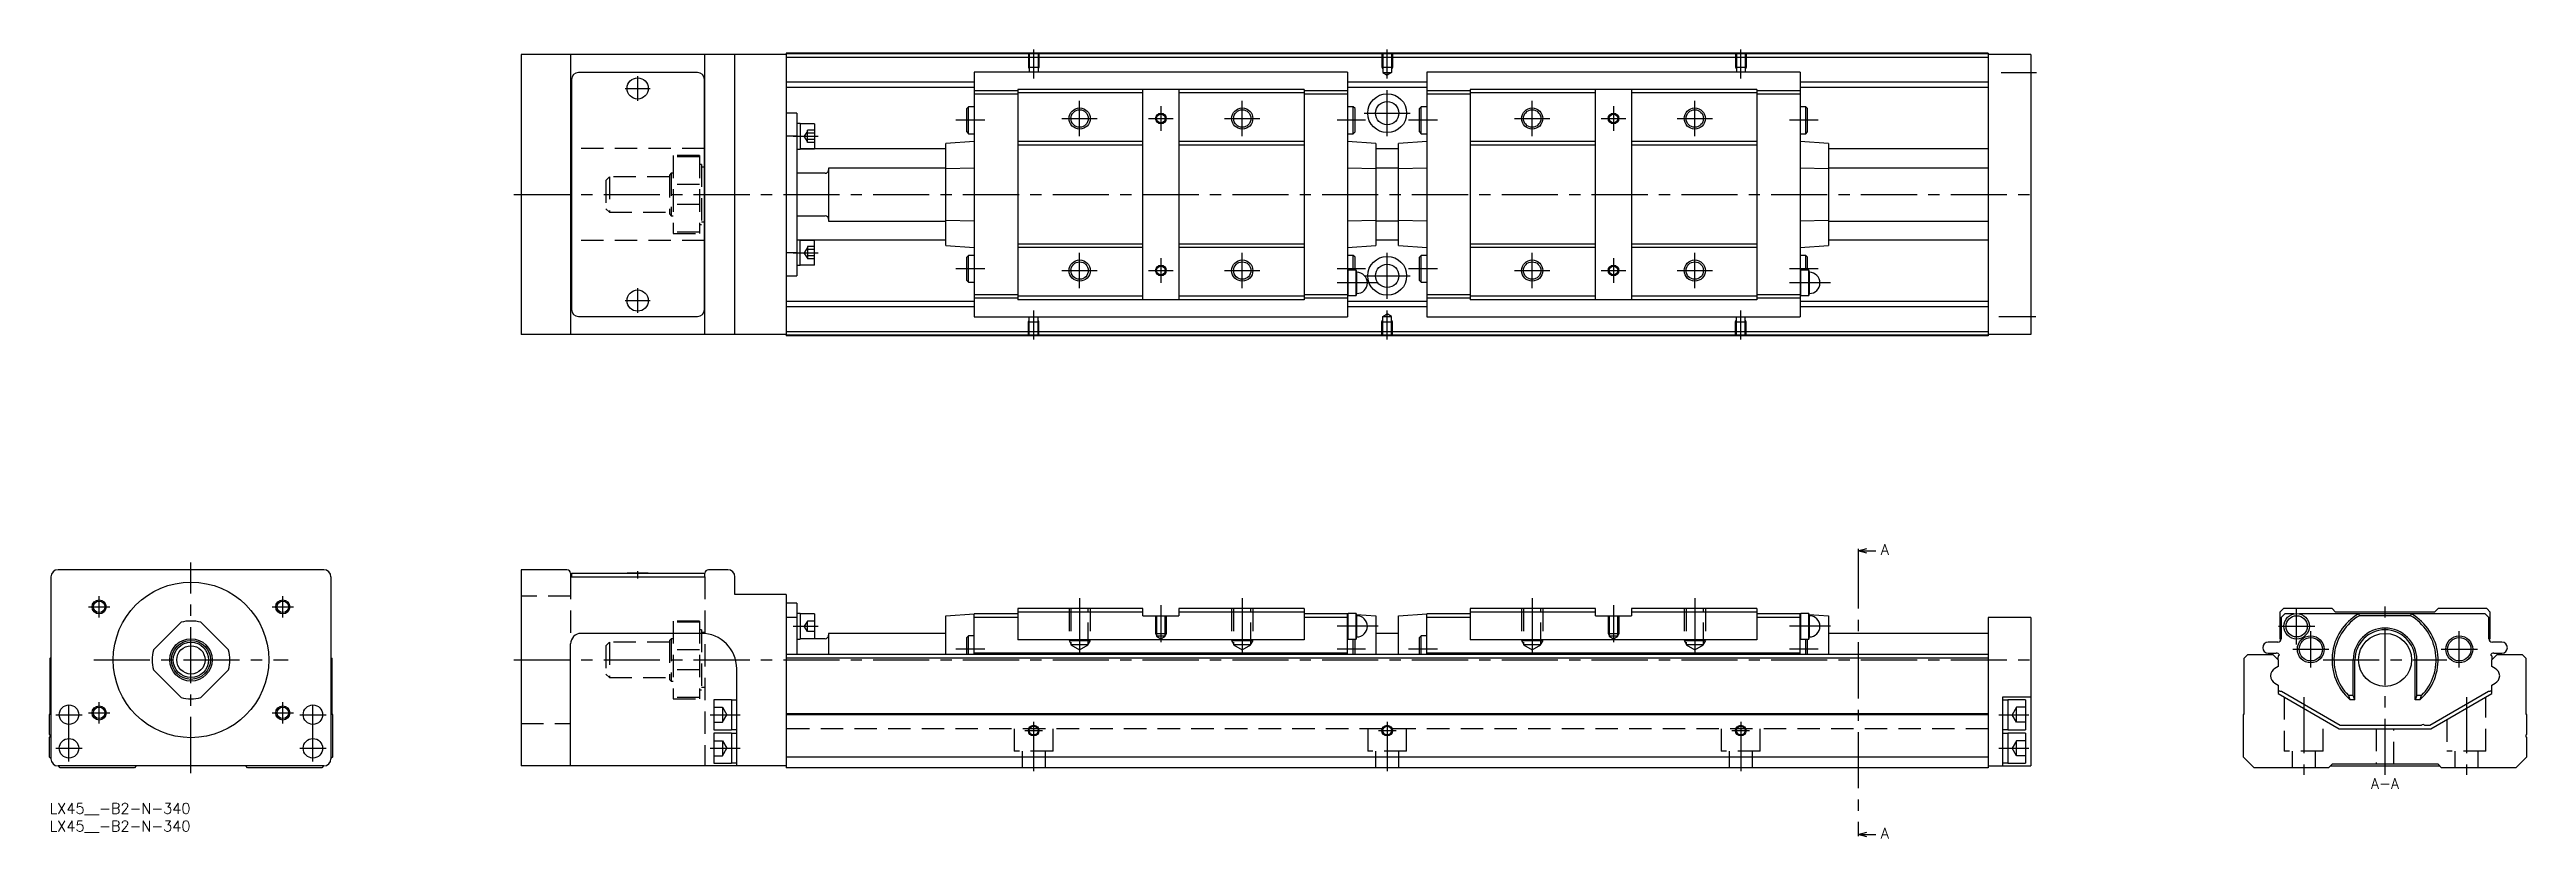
# Model space of a CAD drawing. Extents: x 0 to 701, y -10 to 213.
import ezdxf

# ---------------------------------------------------------------- set-up
doc = ezdxf.new("R2010")
doc.units = 0
doc.header["$LTSCALE"] = 0.5
doc.linetypes.add('CENTER', pattern=[50.8, 31.75, -6.35, 6.35, -6.35])
doc.linetypes.add('DASHED', pattern=[19.05, 12.7, -6.35])
for name, color, linetype in [('MSM_CENTER', 1, 'CENTER'), ('MSM_CONTINUOUS', 7, 'CONTINUOUS'), ('MSM_DASHED', 4, 'DASHED'), ('MSM_NARROW', 5, 'CONTINUOUS'), ('MSM_PART_NUMBER', 7, 'CONTINUOUS')]:
    doc.layers.add(name, color=color, linetype=linetype)
doc.styles.get("Standard").update_dxf_attribs({"font": 'txt.shx', "height": 3, "bigfont": 'bigfont.shx'})

# ---------------------------------------------------------------- blocks, each defined once
blk = doc.blocks.new('*U3')
at = {"layer": 'MSM_PART_NUMBER'}
blk.add_text('LX45__-B2-N-340', height=3, dxfattribs=at).set_placement((0, -3))
blk = doc.blocks.new('*U4')
at = {"layer": 'MSM_PART_NUMBER'}
blk.add_text('LX45__-B2-N-340', height=3, dxfattribs=at).set_placement((0, -8))

msp = doc.modelspace()

# ---------------------------------------------------------------- linework, layer by layer
at = {"layer": 'MSM_CENTER'}
for p, q in [((278.36, 204.91), (278.36, 213.12)), ((378.36, 204.91), (378.36, 213.12)), ((478.36, 204.91), (478.36, 213.12)), ((166.36, 198.62), (166.36, 205.62)), ((552.03, 206.62), (561.98, 206.62)), ((162.86, 202.12), (169.86, 202.12)), ((291.36, 188.62), (291.36, 198.62)), ((314.36, 197.12), (314.36, 190.12)), ((337.36, 188.62), (337.36, 198.62)), ((378.36, 188.62), (378.36, 201.62)), ((419.36, 188.62), (419.36, 198.62)), ((442.36, 197.12), (442.36, 190.12)), ((465.36, 188.62), (465.36, 198.62)), ((264.56, 193.12), (256.35, 193.12)), ((286.36, 193.62), (296.36, 193.62)), ((310.86, 193.62), (317.86, 193.62)), ((332.36, 193.62), (342.36, 193.62)), ((372.26, 193.12), (364.16, 193.12)), ((371.86, 195.12), (384.86, 195.12)), ((392.56, 193.12), (384.35, 193.12)), ((414.36, 193.62), (424.36, 193.62)), ((438.86, 193.62), (445.86, 193.62)), ((460.36, 193.62), (470.36, 193.62)), ((500.26, 193.12), (492.16, 193.12)), ((210.36, 188.58), (217.36, 188.58)), ((131.36, 172.12), (562.36, 172.12)), ((210.36, 155.67), (217.36, 155.67)), ((291.36, 145.62), (291.36, 155.62)), ((337.36, 145.62), (337.36, 155.62)), ((378.36, 142.62), (378.36, 155.62)), ((419.36, 145.62), (419.36, 155.62)), ((465.36, 145.62), (465.36, 155.62)), ((264.56, 151.12), (256.35, 151.12)), ((286.36, 150.62), (296.36, 150.62)), ((310.86, 150.62), (317.86, 150.62)), ((314.36, 154.12), (314.36, 147.12)), ((332.36, 150.62), (342.36, 150.62)), ((372.26, 151.12), (364.16, 151.12)), ((375.76, 147.12), (364.16, 147.12)), ((371.86, 149.12), (384.86, 149.12)), ((392.56, 151.12), (384.35, 151.12)), ((414.36, 150.62), (424.36, 150.62)), ((438.86, 150.62), (445.86, 150.62)), ((442.36, 154.12), (442.36, 147.12)), ((460.36, 150.62), (470.36, 150.62)), ((500.26, 151.12), (492.16, 151.12)), ((503.76, 147.12), (492.16, 147.12)), ((162.86, 142.12), (169.86, 142.12)), ((166.36, 138.62), (166.36, 145.62)), ((278.36, 131.12), (278.36, 139.33)), ((378.36, 131.12), (378.36, 139.33)), ((478.36, 131.12), (478.36, 139.33)), ((551.36, 137.62), (561.86, 137.62)), ((511.52, 70.87), (511.52, -8.37)), ((40, 8.5), (40, 68)), ((166.36, 63.5), (166.36, 65.6)), ((14.02, 52.5), (14.02, 58.5)), ((65.98, 52.5), (65.98, 58.5)), ((291.36, 58), (291.36, 40.3)), ((337.36, 58), (337.36, 40.3)), ((419.36, 58), (419.36, 40.3)), ((465.36, 58), (465.36, 40.3)), ((11.02, 55.5), (17.02, 55.5)), ((62.98, 55.5), (68.98, 55.5)), ((210.36, 50), (217.36, 50)), ((314.36, 56), (314.36, 45.5)), ((375.76, 50), (364.16, 50)), ((442.36, 56), (442.36, 45.5)), ((503.76, 50), (492.16, 50)), ((630.47, 50), (640.72, 50)), ((635.59, 44.87), (635.59, 55.13)), ((660.59, 8), (660.59, 56)), ((264.56, 43.5), (256.35, 43.5)), ((372.26, 43.5), (364.16, 43.5)), ((392.56, 43.5), (384.35, 43.5)), ((500.26, 43.5), (492.16, 43.5)), ((634.47, 43.5), (644.72, 43.5)), ((639.59, 38.37), (639.59, 48.63)), ((676.47, 43.5), (686.72, 43.5)), ((681.59, 38.37), (681.59, 48.63)), ((12.5, 40.5), (67.5, 40.5)), ((131.36, 40.5), (562.36, 40.5)), ((643.09, 40.5), (678.09, 40.5)), ((5.5, 11.75), (5.5, 28.75)), ((14.02, 22.5), (14.02, 28.5)), ((65.98, 22.5), (65.98, 28.5)), ((74.5, 11.75), (74.5, 28.75)), ((637.59, 29.97), (637.59, 8)), ((683.59, 29.97), (683.59, 8)), ((1.75, 25), (9.25, 25)), ((11.02, 25.5), (17.02, 25.5)), ((62.98, 25.5), (68.98, 25.5)), ((70.75, 25), (78.25, 25)), ((186.86, 25), (195.36, 25)), ((278.36, 9), (278.36, 23)), ((378.36, 23), (378.36, 9)), ((478.36, 23), (478.36, 9)), ((551.36, 25), (559.86, 25)), ((1.75, 15.5), (9.25, 15.5)), ((70.75, 15.5), (78.25, 15.5)), ((186.86, 15.5), (195.36, 15.5)), ((275.86, 20.5), (280.86, 20.5)), ((375.86, 20.5), (380.86, 20.5)), ((475.86, 20.5), (480.86, 20.5)), ((551.36, 15.5), (559.86, 15.5))]:
    msp.add_line(p, q, dxfattribs=at)
at = {"layer": 'MSM_CONTINUOUS'}
for p, q in [((208.36, 211.72), (133.36, 211.72)), ((133.36, 211.72), (133.36, 132.52)), ((147.36, 211.72), (147.36, 132.52)), ((185.36, 132.52), (185.36, 211.72)), ((193.86, 132.52), (193.86, 211.72)), ((548.36, 212.12), (208.36, 212.12)), ((208.36, 212.12), (208.36, 132.12)), ((548.36, 211.92), (208.36, 211.92)), ((548.36, 210.92), (208.36, 210.92)), ((548.36, 212.12), (548.36, 132.12)), ((560.36, 211.72), (548.36, 211.72)), ((560.36, 211.72), (560.36, 132.52)), ((147.66, 204.62), (147.66, 139.62)), ((183.26, 206.62), (149.66, 206.62)), ((185.26, 139.62), (185.26, 204.62)), ((261.56, 203.87), (208.36, 203.87)), ((367.16, 206.72), (261.56, 206.72)), ((261.56, 206.72), (261.56, 137.52)), ((367.16, 206.72), (367.16, 137.52)), ((389.56, 203.87), (367.16, 203.87)), ((495.16, 206.72), (389.56, 206.72)), ((389.56, 206.72), (389.56, 137.52)), ((495.16, 206.72), (495.16, 137.52)), ((548.36, 203.87), (495.16, 203.87)), ((147.66, 202.22), (147.36, 202.22)), ((147.66, 197.72), (147.36, 197.72)), ((185.36, 202.22), (185.26, 202.22)), ((185.36, 197.72), (185.26, 197.72)), ((261.56, 202.37), (208.36, 202.37)), ((259.96, 196.92), (259.46, 196.42)), ((259.46, 189.82), (259.46, 196.42)), ((259.96, 189.32), (259.96, 196.92)), ((261.56, 196.92), (259.96, 196.92)), ((273.86, 201.47), (261.56, 201.47)), ((273.86, 200.47), (261.56, 200.47)), ((354.86, 201.87), (273.86, 201.87)), ((273.86, 201.87), (273.86, 142.37)), ((309.26, 200.87), (273.86, 200.87)), ((309.26, 142.37), (309.26, 201.87)), ((319.46, 201.87), (319.46, 142.37)), ((354.86, 200.87), (319.46, 200.87)), ((354.86, 201.87), (354.86, 142.37)), ((367.16, 201.47), (354.86, 201.47)), ((367.16, 200.47), (354.86, 200.47)), ((389.56, 202.37), (367.16, 202.37)), ((368.76, 196.92), (367.16, 196.92)), ((369.26, 196.42), (368.76, 196.92)), ((368.76, 189.32), (368.76, 196.92)), ((369.26, 189.82), (369.26, 196.42)), ((387.96, 196.92), (387.46, 196.42)), ((387.46, 189.82), (387.46, 196.42)), ((387.96, 189.32), (387.96, 196.92)), ((389.56, 196.92), (387.96, 196.92)), ((401.86, 201.47), (389.56, 201.47)), ((401.86, 200.47), (389.56, 200.47)), ((482.86, 201.87), (401.86, 201.87)), ((401.86, 201.87), (401.86, 142.37)), ((437.26, 200.87), (401.86, 200.87)), ((437.26, 142.37), (437.26, 201.87)), ((447.46, 201.87), (447.46, 142.37)), ((482.86, 200.87), (447.46, 200.87)), ((482.86, 201.87), (482.86, 142.37)), ((495.16, 201.47), (482.86, 201.47)), ((495.16, 200.47), (482.86, 200.47)), ((548.36, 202.37), (495.16, 202.37)), ((496.76, 196.92), (495.16, 196.92)), ((497.26, 196.42), (496.76, 196.92)), ((496.76, 189.32), (496.76, 196.92)), ((497.26, 189.82), (497.26, 196.42)), ((211.36, 195.12), (208.36, 195.12)), ((211.36, 195.12), (211.36, 149.12)), ((212.36, 192.23), (211.36, 192.23)), ((212.36, 192.23), (212.36, 184.93)), ((216.36, 192.08), (212.36, 192.08)), ((216.36, 192.08), (216.36, 185.08)), ((259.46, 189.82), (259.96, 189.32)), ((259.96, 189.32), (261.56, 189.32)), ((367.16, 189.32), (368.76, 189.32)), ((368.76, 189.32), (369.26, 189.82)), ((387.46, 189.82), (387.96, 189.32)), ((387.96, 189.32), (389.56, 189.32)), ((495.16, 189.32), (496.76, 189.32)), ((496.76, 189.32), (497.26, 189.82)), ((147.66, 185.12), (147.36, 185.12)), ((185.36, 185.12), (185.26, 185.12)), ((211.36, 188.65), (208.36, 188.65)), ((211.36, 184.93), (212.36, 184.93)), ((212.36, 185.08), (216.36, 185.08)), ((253.56, 185.05), (212.36, 185.05)), ((261.56, 187.12), (253.56, 186.57)), ((253.56, 157.68), (253.56, 186.57)), ((309.26, 187.12), (273.86, 187.12)), ((309.26, 186.12), (273.86, 186.12)), ((354.86, 187.12), (319.46, 187.12)), ((354.86, 186.12), (319.46, 186.12)), ((375.16, 186.57), (367.16, 187.12)), ((375.16, 186.57), (375.16, 157.68)), ((381.56, 185.05), (375.16, 185.05)), ((389.56, 187.12), (381.56, 186.57)), ((381.56, 157.68), (381.56, 186.57)), ((437.26, 187.12), (401.86, 187.12)), ((437.26, 186.12), (401.86, 186.12)), ((482.86, 187.12), (447.46, 187.12)), ((482.86, 186.12), (447.46, 186.12)), ((503.16, 186.57), (495.16, 187.12)), ((503.16, 186.57), (503.16, 157.68)), ((548.36, 185.05), (503.16, 185.05)), ((185.36, 179.87), (185.26, 179.87)), ((219.36, 178.12), (211.36, 178.12)), ((220.36, 179.62), (220.36, 164.62)), ((253.56, 179.62), (220.36, 179.62)), ((261.56, 179.61), (253.56, 179.36)), ((375.16, 179.36), (367.16, 179.61)), ((381.56, 179.62), (375.16, 179.62)), ((389.56, 179.61), (381.56, 179.36)), ((503.16, 179.36), (495.16, 179.61)), ((548.36, 179.62), (503.16, 179.62)), ((185.26, 164.37), (185.36, 164.37)), ((211.36, 166.12), (219.36, 166.12)), ((220.36, 164.62), (253.56, 164.62)), ((253.56, 164.89), (261.56, 164.64)), ((367.16, 164.64), (375.16, 164.89)), ((381.56, 164.62), (375.16, 164.62)), ((381.56, 164.89), (389.56, 164.64)), ((495.16, 164.64), (503.16, 164.89)), ((503.16, 164.62), (548.36, 164.62)), ((147.66, 159.12), (147.36, 159.12)), ((185.36, 159.12), (185.26, 159.12)), ((211.36, 155.6), (208.36, 155.6)), ((211.36, 159.32), (212.36, 159.32)), ((212.36, 152.02), (212.36, 159.32)), ((253.56, 159.2), (212.36, 159.2)), ((212.36, 159.17), (216.36, 159.17)), ((216.36, 152.17), (216.36, 159.17)), ((253.56, 157.68), (261.56, 157.12)), ((259.96, 154.92), (259.46, 154.42)), ((259.46, 147.82), (259.46, 154.42)), ((259.96, 147.32), (259.96, 154.92)), ((261.56, 154.92), (259.96, 154.92)), ((309.26, 158.12), (273.86, 158.12)), ((309.26, 157.12), (273.86, 157.12)), ((354.86, 158.12), (319.46, 158.12)), ((354.86, 157.12), (319.46, 157.12)), ((367.16, 157.12), (375.16, 157.68)), ((368.76, 154.92), (367.16, 154.92)), ((369.26, 154.42), (368.76, 154.92)), ((368.76, 150.72), (368.76, 154.92)), ((369.26, 150.72), (369.26, 154.42)), ((381.56, 159.2), (375.16, 159.2)), ((381.56, 157.68), (389.56, 157.12)), ((387.96, 154.92), (387.46, 154.42)), ((387.46, 147.82), (387.46, 154.42)), ((387.96, 147.32), (387.96, 154.92)), ((389.56, 154.92), (387.96, 154.92)), ((437.26, 158.12), (401.86, 158.12)), ((437.26, 157.12), (401.86, 157.12)), ((482.86, 158.12), (447.46, 158.12)), ((482.86, 157.12), (447.46, 157.12)), ((495.16, 157.12), (503.16, 157.68)), ((496.76, 154.92), (495.16, 154.92)), ((497.26, 154.42), (496.76, 154.92)), ((496.76, 150.72), (496.76, 154.92)), ((497.26, 150.72), (497.26, 154.42)), ((548.36, 159.2), (503.16, 159.2)), ((208.36, 149.12), (211.36, 149.12)), ((212.36, 152.02), (211.36, 152.02)), ((216.36, 152.17), (212.36, 152.17)), ((259.46, 147.82), (259.96, 147.32)), ((259.96, 147.32), (261.56, 147.32)), ((367.32, 150.72), (367.16, 150.12)), ((367.32, 143.52), (367.32, 150.72)), ((369.6, 150.72), (367.32, 150.72)), ((369.6, 143.52), (369.6, 150.72)), ((369.76, 150.12), (369.6, 150.72)), ((369.76, 144.12), (369.76, 150.12)), ((387.46, 147.82), (387.96, 147.32)), ((387.96, 147.32), (389.56, 147.32)), ((495.32, 150.72), (495.16, 150.12)), ((495.32, 143.52), (495.32, 150.72)), ((497.6, 150.72), (495.32, 150.72)), ((497.6, 143.52), (497.6, 150.72)), ((497.76, 150.12), (497.6, 150.72)), ((497.76, 144.12), (497.76, 150.12)), ((147.66, 146.52), (147.36, 146.52)), ((147.36, 142.02), (147.66, 142.02)), ((185.36, 146.52), (185.26, 146.52)), ((185.26, 142.02), (185.36, 142.02)), ((261.56, 141.87), (208.36, 141.87)), ((261.56, 140.37), (208.36, 140.37)), ((273.86, 143.77), (261.56, 143.77)), ((273.86, 142.77), (261.56, 142.77)), ((309.26, 143.37), (273.86, 143.37)), ((354.86, 142.37), (273.86, 142.37)), ((354.86, 143.37), (319.46, 143.37)), ((367.16, 143.77), (354.86, 143.77)), ((367.16, 142.77), (354.86, 142.77)), ((367.16, 144.12), (367.32, 143.52)), ((389.56, 141.87), (367.16, 141.87)), ((389.56, 140.37), (367.16, 140.37)), ((367.32, 143.52), (369.6, 143.52)), ((369.6, 143.52), (369.76, 144.12)), ((401.86, 143.77), (389.56, 143.77)), ((401.86, 142.77), (389.56, 142.77)), ((437.26, 143.37), (401.86, 143.37)), ((482.86, 142.37), (401.86, 142.37)), ((482.86, 143.37), (447.46, 143.37)), ((495.16, 143.77), (482.86, 143.77)), ((495.16, 142.77), (482.86, 142.77)), ((495.16, 144.12), (495.32, 143.52)), ((548.36, 141.87), (495.16, 141.87)), ((548.36, 140.37), (495.16, 140.37)), ((495.32, 143.52), (497.6, 143.52)), ((497.6, 143.52), (497.76, 144.12)), ((149.66, 137.62), (183.26, 137.62)), ((548.36, 133.32), (208.36, 133.32)), ((261.56, 137.52), (367.16, 137.52)), ((389.56, 137.52), (495.16, 137.52)), ((208.36, 132.52), (133.36, 132.52)), ((548.36, 132.32), (208.36, 132.32)), ((548.36, 132.12), (208.36, 132.12)), ((560.36, 132.52), (548.36, 132.52)), ((511.52, 71.37), (514.02, 72.04)), ((511.52, 71.87), (511.52, 70.87)), ((511.52, 71.37), (516.52, 71.37)), ((514.02, 70.7), (511.52, 71.37)), ((0.4, 64), (0.4, 12.5)), ((77.6, 66), (2.4, 66)), ((79.6, 64), (79.6, 12.5)), ((146.36, 66), (133.36, 66)), ((133.36, 66), (133.36, 10.5)), ((147.36, 65), (147.36, 64)), ((147.36, 64), (185.36, 64)), ((147.66, 65), (147.66, 64)), ((147.66, 65), (185.26, 65)), ((163.36, 65.1), (169.36, 65.1)), ((163.36, 65.1), (163.36, 65)), ((169.36, 65), (169.36, 65.1)), ((185.26, 65), (185.26, 64)), ((185.36, 64), (185.36, 65)), ((191.86, 66), (186.36, 66)), ((193.86, 59), (193.86, 64)), ((208.36, 59), (193.86, 59)), ((208.36, 59), (208.36, 10)), ((211.36, 56.5), (208.36, 56.5)), ((211.36, 56.5), (211.36, 42)), ((29.36, 43.3), (37.2, 51.14)), ((42.8, 51.14), (50.64, 43.3)), ((211.36, 52.5), (208.36, 52.5)), ((212.36, 53.65), (211.36, 53.65)), ((212.36, 53.65), (212.36, 46.35)), ((216.36, 53.5), (212.36, 53.5)), ((216.36, 53.5), (216.36, 46.5)), ((253.56, 53), (261.56, 53.5)), ((253.56, 42), (253.56, 53)), ((273.86, 53.5), (261.56, 53.5)), ((261.56, 42), (261.56, 53.5)), ((273.86, 52.5), (261.56, 52.5)), ((309.26, 55), (273.86, 55)), ((273.86, 55), (273.86, 46.15)), ((309.26, 54), (273.86, 54)), ((309.26, 53), (309.26, 55)), ((309.26, 53), (319.46, 53)), ((319.46, 55), (319.46, 53)), ((354.86, 55), (319.46, 55)), ((354.86, 54), (319.46, 54)), ((354.86, 55), (354.86, 46.15)), ((367.16, 53.5), (354.86, 53.5)), ((367.16, 52.5), (354.86, 52.5)), ((367.32, 53.6), (367.16, 53)), ((367.16, 53.5), (367.29, 53.49)), ((367.16, 42), (367.16, 53.5)), ((367.32, 46.4), (367.32, 53.6)), ((369.6, 53.6), (367.32, 53.6)), ((369.76, 53), (369.6, 53.6)), ((369.6, 46.4), (369.6, 53.6)), ((369.67, 53.34), (375.16, 53)), ((369.76, 47), (369.76, 53)), ((375.16, 53), (375.16, 42)), ((381.56, 53), (389.56, 53.5)), ((381.56, 42), (381.56, 53)), ((401.86, 53.5), (389.56, 53.5)), ((389.56, 42), (389.56, 53.5)), ((401.86, 52.5), (389.56, 52.5)), ((437.26, 55), (401.86, 55)), ((401.86, 55), (401.86, 46.15)), ((437.26, 54), (401.86, 54)), ((437.26, 53), (437.26, 55)), ((437.26, 53), (447.46, 53)), ((447.46, 55), (447.46, 53)), ((482.86, 55), (447.46, 55)), ((482.86, 54), (447.46, 54)), ((482.86, 55), (482.86, 46.15)), ((495.16, 53.5), (482.86, 53.5)), ((495.16, 52.5), (482.86, 52.5)), ((495.32, 53.6), (495.16, 53)), ((495.16, 53.5), (495.29, 53.49)), ((495.16, 42), (495.16, 53.5)), ((495.32, 46.4), (495.32, 53.6)), ((497.6, 53.6), (495.32, 53.6)), ((497.76, 53), (497.6, 53.6)), ((497.6, 46.4), (497.6, 53.6)), ((497.67, 53.34), (503.16, 53)), ((497.76, 47), (497.76, 53)), ((503.16, 53), (503.16, 42)), ((560.36, 52.5), (548.36, 52.5)), ((548.36, 52.5), (548.36, 10)), ((560.36, 52.5), (560.36, 10.5)), ((631.84, 55), (630.84, 54)), ((630.84, 54), (630.84, 46.62)), ((632.24, 53.5), (631.24, 52.5)), ((631.24, 52.5), (631.24, 46.5)), ((645.59, 55), (631.84, 55)), ((634.75, 53.5), (632.24, 53.5)), ((688.94, 53.5), (636.44, 53.5)), ((646.59, 54), (645.59, 55)), ((674.59, 54), (646.59, 54)), ((653.11, 53.5), (653.36, 53)), ((667.82, 53), (653.36, 53)), ((667.82, 53), (668.08, 53.5)), ((675.59, 55), (674.59, 54)), ((689.34, 55), (675.59, 55)), ((689.94, 52.5), (688.94, 53.5)), ((690.34, 54), (689.34, 55)), ((689.94, 46.5), (689.94, 52.5)), ((690.34, 46.62), (690.34, 54)), ((147.36, 10.5), (147.36, 45)), ((184.36, 48), (150.36, 48)), ((211.36, 46.35), (212.36, 46.35)), ((219.36, 46.5), (212.36, 46.5)), ((220.36, 48), (220.36, 42)), ((253.56, 48), (220.36, 48)), ((259.96, 47.3), (259.46, 46.8)), ((259.46, 42), (259.46, 46.8)), ((259.96, 42), (259.96, 47.3)), ((261.56, 47.3), (259.96, 47.3)), ((367.16, 42.4), (261.56, 42.4)), ((354.86, 46.15), (273.86, 46.15)), ((367.16, 47), (367.32, 46.4)), ((367.32, 46.4), (369.6, 46.4)), ((368.76, 42), (368.76, 46.4)), ((369.26, 42), (369.26, 46.4)), ((369.6, 46.4), (369.76, 47)), ((381.56, 48), (375.16, 48)), ((387.96, 47.3), (387.46, 46.8)), ((387.46, 42), (387.46, 46.8)), ((387.96, 42), (387.96, 47.3)), ((389.56, 47.3), (387.96, 47.3)), ((495.16, 42.4), (389.56, 42.4)), ((482.86, 46.15), (401.86, 46.15)), ((495.16, 47), (495.32, 46.4)), ((495.32, 46.4), (497.6, 46.4)), ((496.76, 42), (496.76, 46.4)), ((497.26, 42), (497.26, 46.4)), ((497.6, 46.4), (497.76, 47)), ((548.36, 48), (503.16, 48)), ((630.24, 45.5), (627.54, 45.5)), ((627.54, 42.4), (629.84, 42.4)), ((693.64, 45.5), (690.94, 45.5)), ((691.34, 42.4), (693.64, 42.4)), ((0.2, 41), (0.4, 41.2)), ((0.2, 25.2), (0.2, 41)), ((37.2, 29.86), (29.36, 37.7)), ((50.64, 37.7), (42.8, 29.86)), ((79.6, 41.2), (79.8, 41)), ((79.8, 41), (79.8, 25.2)), ((194.36, 10.5), (194.36, 38)), ((548.36, 42), (208.36, 42)), ((548.36, 41), (208.36, 41)), ((620.79, 41), (621.79, 42)), ((620.79, 25.2), (620.79, 41)), ((621.79, 42), (628.84, 42)), ((628.84, 42), (630.34, 40.5)), ((630.34, 38.61), (629.45, 38.1)), ((630.29, 41.2), (630.29, 40.55)), ((630.34, 40.5), (630.34, 38.61)), ((651.59, 30.44), (651.59, 40.5)), ((652.09, 29.22), (652.09, 40.5)), ((669.09, 29.22), (669.09, 40.5)), ((669.59, 30.44), (669.59, 40.5)), ((690.84, 40.5), (692.34, 42)), ((690.84, 38.61), (690.84, 40.5)), ((691.74, 38.1), (690.84, 38.61)), ((690.89, 40.55), (690.89, 41.2)), ((692.34, 42), (699.39, 42)), ((699.39, 42), (700.39, 41)), ((700.39, 41), (700.39, 25.2)), ((192.86, 29.25), (187.86, 29.25)), ((187.86, 29.25), (187.86, 20.75)), ((192.86, 29.25), (192.86, 20.75)), ((194.36, 29.15), (192.86, 29.15)), ((552.36, 30), (552.36, 10.5)), ((560.36, 30), (552.36, 30)), ((553.86, 29.15), (552.36, 29.15)), ((558.86, 29.25), (553.86, 29.25)), ((553.86, 29.25), (553.86, 20.75)), ((558.86, 29.25), (558.86, 20.75)), ((629.45, 33.9), (630.34, 33.39)), ((630.34, 33.39), (630.34, 31)), ((630.34, 31), (647.66, 21)), ((631.09, 31.61), (631.29, 31.61)), ((631.29, 31.61), (647.93, 22)), ((651.59, 30.44), (650.23, 30.44)), ((652.09, 29.22), (650.71, 29.22)), ((652.09, 29.22), (651.59, 30.44)), ((669.59, 30.44), (669.09, 29.22)), ((670.48, 29.22), (669.09, 29.22)), ((670.95, 30.44), (669.59, 30.44)), ((673.25, 22), (689.89, 31.61)), ((673.52, 21), (690.84, 31)), ((689.89, 31.61), (690.09, 31.61)), ((690.84, 33.39), (691.74, 33.9)), ((690.84, 31), (690.84, 33.39)), ((0, 25), (0.2, 25.2)), ((0, 19.4), (0, 25)), ((79.8, 25.2), (80, 25)), ((80, 25), (80, 13)), ((548.36, 25.2), (208.36, 25.2)), ((548.36, 25), (208.36, 25)), ((620.59, 25), (620.79, 25.2)), ((620.59, 13), (620.59, 25)), ((647.93, 22), (670.94, 22)), ((671.74, 22), (673.25, 22)), ((700.39, 25.2), (700.59, 25)), ((700.59, 25), (700.59, 19.4)), ((0, 13), (0, 18.6)), ((187.86, 20.75), (192.86, 20.75)), ((192.86, 19.75), (187.86, 19.75)), ((187.86, 19.75), (187.86, 11.25)), ((192.86, 20.85), (194.36, 20.85)), ((192.86, 19.75), (192.86, 11.25)), ((194.36, 19.65), (192.86, 19.65)), ((552.36, 20.85), (553.86, 20.85)), ((553.86, 19.65), (552.36, 19.65)), ((553.86, 20.75), (558.86, 20.75)), ((558.86, 19.75), (553.86, 19.75)), ((553.86, 19.75), (553.86, 11.25)), ((558.86, 19.75), (558.86, 11.25)), ((647.66, 21), (673.52, 21)), ((700.59, 18.6), (700.59, 13)), ((0.4, 12.6), (0, 13)), ((77.6, 10.5), (2.4, 10.5)), ((3, 10), (2.5, 10.5)), ((24, 10), (3, 10)), ((24.5, 10.5), (24, 10)), ((56, 10), (55.5, 10.5)), ((77, 10), (56, 10)), ((77.5, 10.5), (77, 10)), ((80, 13), (79.6, 12.6)), ((208.36, 10.5), (133.36, 10.5)), ((187.86, 11.25), (192.86, 11.25)), ((192.86, 11.35), (194.36, 11.35)), ((548.36, 13), (208.36, 13)), ((548.36, 10), (208.36, 10)), ((548.36, 10.5), (560.36, 10.5)), ((552.36, 11.35), (553.86, 11.35)), ((553.86, 11.25), (558.86, 11.25)), ((623.59, 10), (620.59, 13)), ((644.59, 10), (623.59, 10)), ((645.59, 11), (644.59, 10)), ((645.09, 10.5), (676.09, 10.5)), ((675.59, 11), (645.59, 11)), ((676.59, 10), (675.59, 11)), ((697.59, 10), (676.59, 10)), ((700.59, 13), (697.59, 10)), ((511.52, -8.87), (514.02, -8.2)), ((511.52, -8.37), (511.52, -9.37)), ((511.52, -8.87), (516.52, -8.87)), ((514.02, -9.54), (511.52, -8.87))]:
    msp.add_line(p, q, dxfattribs=at)
for centre, radius in [((166.36, 202.12), 3), ((378.36, 195.12), 5.5), ((378.36, 195.12), 3.3), ((291.36, 193.62), 2.46), ((314.36, 193.62), 1.23), ((337.36, 193.62), 2.46), ((419.36, 193.62), 2.46), ((442.36, 193.62), 1.23), ((465.36, 193.62), 2.46), ((378.36, 149.12), 5.5), ((291.36, 150.62), 2.46), ((314.36, 150.62), 1.23), ((337.36, 150.62), 2.46), ((378.36, 149.12), 3.3), ((419.36, 150.62), 2.46), ((442.36, 150.62), 1.23), ((465.36, 150.62), 2.46), ((166.36, 142.12), 3), ((14.02, 55.5), 1.62), ((40, 40.5), 22), ((65.98, 55.5), 1.62), ((635.59, 50), 3.6), ((635.59, 50), 3), ((40, 40.5), 6), ((40, 40.5), 5.5), ((40, 40.5), 5), ((40, 40.5), 4), ((639.59, 43.5), 3.8), ((639.59, 43.5), 3.3), ((660.59, 40.5), 7.5), ((681.59, 43.5), 3.8), ((681.59, 43.5), 3.3), ((5.5, 25), 2.75), ((14.02, 25.5), 1.62), ((65.98, 25.5), 1.62), ((74.5, 25), 2.75), ((278.36, 20.5), 1.23), ((378.36, 20.5), 1.23), ((478.36, 20.5), 1.23), ((5.5, 15.5), 2.75), ((74.5, 15.5), 2.75)]:
    msp.add_circle(centre, radius, dxfattribs=at)
for centre, radius, start, end in [((149.66, 204.62), 2, 90, 180), ((183.26, 204.62), 2, 0, 90), ((219.36, 179.12), 1, 270, 0), ((219.36, 165.12), 1, 0, 90), ((369.76, 147.12), 3, 270, 90), ((497.76, 147.12), 3, 270, 90), ((149.66, 139.62), 2, 180, 270), ((183.26, 139.62), 2, 270, 0), ((2.4, 64), 2, 90, 180), ((77.6, 64), 2, 0, 90), ((146.36, 65), 1, 360, 90), ((186.36, 65), 1, 90, 180), ((191.86, 64), 2, 360, 90), ((40, 40.5), 11, 75.27264, 104.72736), ((369.76, 50), 3, 270, 90), ((497.76, 50), 3, 270, 90), ((660.59, 40.5), 15, 119.92643, 228.76392), ((660.59, 40.5), 14.44, 120.05097, 224.15139), ((660.59, 40.5), 9, 0, 180), ((660.59, 40.5), 14.44, 315.84861, 59.94903), ((660.59, 40.5), 15, 311.23608, 60.07357), ((40, 40.5), 11, 165.27264, 194.72736), ((40, 40.5), 11, 345.27264, 14.72736), ((150.36, 45), 3, 90, 180), ((184.36, 38), 10, 0, 90), ((219.36, 47.5), 1, 270, 0), ((627.54, 43.95), 1.55, 90, 270), ((629.84, 41.4), 1, 30.09191, 90), ((630.24, 46.5), 1, 270, 0), ((631.34, 46.62), 0.5, 180, 251.07258), ((660.59, 40.5), 8.5, 0, 180), ((690.94, 46.5), 1, 180, 270), ((689.84, 46.62), 0.5, 289.00551, 0), ((691.34, 41.4), 1, 90, 149.90809), ((693.64, 43.95), 1.55, 270, 90), ((630.75, 35.85), 2.6, 120.00003, 176.58933), ((630.75, 36.15), 2.6, 183.41067, 239.99996), ((631.09, 41.2), 0.8, 118.74892, 180), ((690.09, 41.2), 0.8, 0, 61.25108), ((690.44, 35.85), 2.6, 3.41067, 59.99996), ((690.44, 36.15), 2.6, 300.00004, 356.58933), ((40, 40.5), 11, 255.27264, 284.72736), ((631.09, 32.41), 0.8, 200.37237, 270), ((662.82, 34.62), 13.26, 198.36858, 204.03004), ((658.3, 34.65), 13.33, 335.98509, 341.61629), ((690.09, 32.41), 0.8, 270, 339.63587), ((671.34, 21.7), 0.5, 36.8699, 143.1301), ((-0.3, 19), 0.5, 306.8699, 53.1301), ((700.89, 19), 0.5, 126.8699, 233.1301), ((2.4, 12.5), 2, 180, 270), ((77.6, 12.5), 2, 270, 0)]:
    msp.add_arc(centre, radius, start, end, dxfattribs=at)
at = {"layer": 'MSM_DASHED'}
for p, q in [((276.86, 212.12), (276.86, 208.12)), ((277.13, 212.12), (277.13, 206.72)), ((279.59, 212.12), (279.59, 206.72)), ((279.86, 212.12), (279.86, 208.12)), ((376.86, 212.12), (376.86, 208.12)), ((377.13, 212.12), (377.13, 206.62)), ((379.59, 212.12), (379.59, 206.62)), ((379.86, 212.12), (379.86, 208.12)), ((476.86, 212.12), (476.86, 208.12)), ((477.13, 212.12), (477.13, 206.72)), ((479.59, 212.12), (479.59, 206.72)), ((479.86, 212.12), (479.86, 208.12)), ((276.86, 208.12), (277.13, 207.66)), ((276.86, 208.12), (279.86, 208.12)), ((279.86, 208.12), (279.59, 207.66)), ((376.86, 208.12), (379.86, 208.12)), ((376.86, 208.12), (377.13, 207.66)), ((377.13, 206.62), (379.59, 206.62)), ((377.13, 206.62), (378.36, 205.91)), ((379.59, 206.62), (378.36, 205.91)), ((379.86, 208.12), (379.59, 207.66)), ((476.86, 208.12), (479.86, 208.12)), ((476.86, 208.12), (477.13, 207.66)), ((479.86, 208.12), (479.59, 207.66)), ((214.36, 190.08), (213.49, 188.58)), ((214.36, 186.85), (214.36, 190.31)), ((216.36, 190.31), (214.36, 190.31)), ((216.36, 189.45), (214.36, 189.45)), ((185.26, 185.12), (147.66, 185.12)), ((183.86, 183.12), (176.36, 183.12)), ((176.36, 183.12), (176.36, 161.12)), ((183.86, 182.76), (176.36, 182.76)), ((183.86, 183.12), (183.86, 161.12)), ((214.36, 187.08), (213.49, 188.58)), ((216.36, 187.71), (214.36, 187.71)), ((216.36, 186.85), (214.36, 186.85)), ((158.36, 177.12), (157.36, 176.12)), ((157.36, 176.12), (157.36, 168.12)), ((158.36, 177.12), (158.36, 167.12)), ((175.36, 177.12), (158.36, 177.12)), ((175.86, 178.12), (175.36, 177.62)), ((175.36, 177.62), (175.36, 166.62)), ((175.86, 178.12), (175.86, 166.12)), ((176.36, 178.12), (175.86, 178.12)), ((184.36, 180.62), (183.86, 180.62)), ((184.36, 180.62), (184.36, 163.62)), ((185.26, 179.87), (184.36, 179.87)), ((183.86, 174.92), (176.36, 174.92)), ((183.86, 169.33), (176.36, 169.33)), ((157.36, 168.12), (158.36, 167.12)), ((158.36, 167.12), (175.36, 167.12)), ((175.36, 166.62), (175.86, 166.12)), ((175.86, 166.12), (176.36, 166.12)), ((183.86, 161.49), (176.36, 161.49)), ((183.86, 163.62), (184.36, 163.62)), ((184.36, 164.37), (185.26, 164.37)), ((185.26, 159.12), (147.66, 159.12)), ((176.36, 161.12), (183.86, 161.12)), ((214.36, 157.17), (213.49, 155.67)), ((214.36, 154.17), (213.49, 155.67)), ((214.36, 157.4), (214.36, 153.94)), ((216.36, 157.4), (214.36, 157.4)), ((216.36, 156.54), (214.36, 156.54)), ((216.36, 154.8), (214.36, 154.8)), ((216.36, 153.94), (214.36, 153.94)), ((276.86, 136.12), (277.13, 136.59)), ((276.86, 132.12), (276.86, 136.12)), ((276.86, 136.12), (279.86, 136.12)), ((277.13, 132.12), (277.13, 137.52)), ((279.59, 132.12), (279.59, 137.52)), ((279.86, 136.12), (279.59, 136.59)), ((279.86, 132.12), (279.86, 136.12)), ((376.86, 136.12), (377.13, 136.59)), ((376.86, 136.12), (379.86, 136.12)), ((376.86, 132.12), (376.86, 136.12)), ((377.13, 137.62), (378.36, 138.33)), ((377.13, 137.62), (379.59, 137.62)), ((377.13, 132.12), (377.13, 137.62)), ((379.59, 137.62), (378.36, 138.33)), ((379.59, 132.12), (379.59, 137.62)), ((379.86, 136.12), (379.59, 136.59)), ((379.86, 132.12), (379.86, 136.12)), ((476.86, 136.12), (477.13, 136.59)), ((476.86, 136.12), (479.86, 136.12)), ((476.86, 132.12), (476.86, 136.12)), ((477.13, 132.12), (477.13, 137.52)), ((479.59, 132.12), (479.59, 137.52)), ((479.86, 136.12), (479.59, 136.59)), ((479.86, 132.12), (479.86, 136.12)), ((147.36, 64), (147.36, 45)), ((185.36, 64), (185.36, 10.5)), ((147.36, 58.5), (133.36, 58.5)), ((183.86, 51.5), (176.36, 51.5)), ((176.36, 51.5), (176.36, 29.5)), ((183.86, 51.14), (176.36, 51.14)), ((183.86, 51.5), (183.86, 29.5)), ((214.36, 51.5), (213.49, 50)), ((214.36, 48.5), (213.49, 50)), ((214.36, 48.5), (214.36, 51.5)), ((216.36, 51.5), (214.36, 51.5)), ((214.36, 50), (216.36, 50)), ((288.36, 55), (288.36, 46)), ((288.9, 55), (288.9, 44.72)), ((293.82, 44.72), (293.82, 55)), ((294.36, 55), (294.36, 46)), ((312.86, 53), (312.86, 48)), ((313.13, 53), (313.13, 47.21)), ((315.59, 47.21), (315.59, 53)), ((315.86, 53), (315.86, 48)), ((334.36, 55), (334.36, 46)), ((334.9, 55), (334.9, 44.72)), ((339.82, 44.72), (339.82, 55)), ((340.36, 55), (340.36, 46)), ((416.36, 55), (416.36, 46)), ((416.9, 55), (416.9, 44.72)), ((421.82, 44.72), (421.82, 55)), ((422.36, 55), (422.36, 46)), ((440.86, 53), (440.86, 48)), ((441.13, 53), (441.13, 47.21)), ((443.59, 47.21), (443.59, 53)), ((443.86, 53), (443.86, 48)), ((462.36, 55), (462.36, 46)), ((462.9, 55), (462.9, 44.72)), ((467.82, 44.72), (467.82, 55)), ((468.36, 55), (468.36, 46)), ((158.36, 45.5), (157.36, 44.5)), ((157.36, 44.5), (157.36, 36.5)), ((175.36, 45.5), (158.36, 45.5)), ((158.36, 45.5), (158.36, 35.5)), ((175.86, 46.5), (175.36, 46)), ((175.36, 46), (175.36, 35)), ((176.36, 46.5), (175.86, 46.5)), ((175.86, 46.5), (175.86, 34.5)), ((183.86, 43.3), (176.36, 43.3)), ((184.36, 49), (183.86, 49)), ((184.36, 49), (184.36, 32)), ((185.36, 48.25), (184.36, 48.25)), ((216.36, 48.5), (214.36, 48.5)), ((288.36, 46), (288.9, 45.06)), ((288.36, 46), (294.36, 46)), ((293.82, 44.72), (288.9, 44.72)), ((288.9, 44.72), (291.36, 43.3)), ((291.36, 43.3), (293.82, 44.72)), ((294.36, 46), (293.82, 45.06)), ((312.86, 48), (315.86, 48)), ((312.86, 48), (313.13, 47.53)), ((313.13, 47.21), (314.36, 46.5)), ((315.59, 47.21), (313.13, 47.21)), ((314.36, 46.5), (315.59, 47.21)), ((315.86, 48), (315.59, 47.53)), ((334.36, 46), (340.36, 46)), ((334.36, 46), (334.9, 45.06)), ((334.9, 44.72), (337.36, 43.3)), ((339.82, 44.72), (334.9, 44.72)), ((337.36, 43.3), (339.82, 44.72)), ((340.36, 46), (339.82, 45.06)), ((416.36, 46), (416.9, 45.06)), ((416.36, 46), (422.36, 46)), ((421.82, 44.72), (416.9, 44.72)), ((416.9, 44.72), (419.36, 43.3)), ((419.36, 43.3), (421.82, 44.72)), ((422.36, 46), (421.82, 45.06)), ((440.86, 48), (443.86, 48)), ((440.86, 48), (441.13, 47.53)), ((441.13, 47.21), (442.36, 46.5)), ((443.59, 47.21), (441.13, 47.21)), ((442.36, 46.5), (443.59, 47.21)), ((443.86, 48), (443.59, 47.53)), ((462.36, 46), (468.36, 46)), ((462.36, 46), (462.9, 45.06)), ((462.9, 44.72), (465.36, 43.3)), ((467.82, 44.72), (462.9, 44.72)), ((465.36, 43.3), (467.82, 44.72)), ((468.36, 46), (467.82, 45.06)), ((157.36, 36.5), (158.36, 35.5)), ((158.36, 35.5), (175.36, 35.5)), ((183.86, 37.7), (176.36, 37.7)), ((175.36, 35), (175.86, 34.5)), ((175.86, 34.5), (176.36, 34.5)), ((183.86, 29.86), (176.36, 29.86)), ((176.36, 29.5), (183.86, 29.5)), ((183.86, 32), (184.36, 32)), ((184.36, 32.75), (185.36, 32.75)), ((632.09, 29.99), (632.09, 14.7)), ((689.09, 14.7), (689.09, 29.99)), ((133.36, 22.5), (147.36, 22.5)), ((187.86, 27.12), (190.36, 27.12)), ((187.86, 25), (190.36, 25)), ((187.86, 22.88), (190.36, 22.88)), ((190.36, 27.12), (190.36, 22.88)), ((190.36, 27.12), (191.59, 25)), ((190.36, 22.88), (191.59, 25)), ((548.36, 25.2), (208.36, 25.2)), ((548.36, 25), (208.36, 25)), ((556.36, 27.12), (555.13, 25)), ((556.36, 22.88), (555.13, 25)), ((558.86, 27.12), (556.36, 27.12)), ((556.36, 22.88), (556.36, 27.12)), ((556.36, 25), (558.86, 25)), ((558.86, 22.88), (556.36, 22.88)), ((643.09, 14.7), (643.09, 23.64)), ((678.09, 23.64), (678.09, 14.7)), ((187.86, 17.62), (190.36, 17.62)), ((187.86, 15.5), (190.36, 15.5)), ((190.36, 17.62), (191.59, 15.5)), ((190.36, 17.62), (190.36, 13.38)), ((190.36, 13.38), (191.59, 15.5)), ((548.36, 21), (208.36, 21)), ((272.86, 21), (272.86, 14.7)), ((283.86, 14.7), (272.86, 14.7)), ((275.06, 14.7), (275.06, 10)), ((281.66, 10), (281.66, 14.7)), ((283.86, 14.7), (283.86, 21)), ((372.86, 21), (372.86, 14.7)), ((383.86, 14.7), (372.86, 14.7)), ((375.06, 14.7), (375.06, 10)), ((381.66, 10), (381.66, 14.7)), ((383.86, 14.7), (383.86, 21)), ((472.86, 21), (472.86, 14.7)), ((483.86, 14.7), (472.86, 14.7)), ((475.06, 14.7), (475.06, 10)), ((481.66, 10), (481.66, 14.7)), ((483.86, 14.7), (483.86, 21)), ((556.36, 17.62), (555.13, 15.5)), ((556.36, 13.38), (555.13, 15.5)), ((558.86, 17.62), (556.36, 17.62)), ((556.36, 13.38), (556.36, 17.62)), ((556.36, 15.5), (558.86, 15.5)), ((643.09, 14.7), (632.09, 14.7)), ((634.29, 14.7), (634.29, 10)), ((640.89, 10), (640.89, 14.7)), ((658.09, 21), (658.09, 11)), ((663.09, 11), (663.09, 21)), ((689.09, 14.7), (678.09, 14.7)), ((680.29, 14.7), (680.29, 10)), ((686.89, 10), (686.89, 14.7)), ((187.86, 13.38), (190.36, 13.38)), ((558.86, 13.38), (556.36, 13.38))]:
    msp.add_line(p, q, dxfattribs=at)
at = {"layer": 'MSM_NARROW'}
for centre, radius in [((291.36, 193.62), 3), ((337.36, 193.62), 3), ((419.36, 193.62), 3), ((465.36, 193.62), 3), ((314.36, 193.62), 1.5), ((442.36, 193.62), 1.5), ((291.36, 150.62), 3), ((314.36, 150.62), 1.5), ((337.36, 150.62), 3), ((419.36, 150.62), 3), ((442.36, 150.62), 1.5), ((465.36, 150.62), 3), ((14.02, 55.5), 2), ((65.98, 55.5), 2), ((14.02, 25.5), 2), ((65.98, 25.5), 2), ((278.36, 20.5), 1.5), ((378.36, 20.5), 1.5), ((478.36, 20.5), 1.5)]:
    msp.add_circle(centre, radius, dxfattribs=at)

# ---------------------------------------------------------------- block references
at = {"layer": 'MSM_CONTINUOUS'}
for name in ['*U3', '*U4']:
    msp.add_blockref(name, (0, 0), dxfattribs=at)

# ---------------------------------------------------------------- texts
at = {"layer": 'MSM_PART_NUMBER'}
for s, p in [('A', (517.94, 70.24)), ('A-A', (656.59, 4.04)), ('A', (517.94, -10))]:
    msp.add_text(s, height=3, dxfattribs=at).set_placement(p)

doc.saveas('drawing.dxf')
